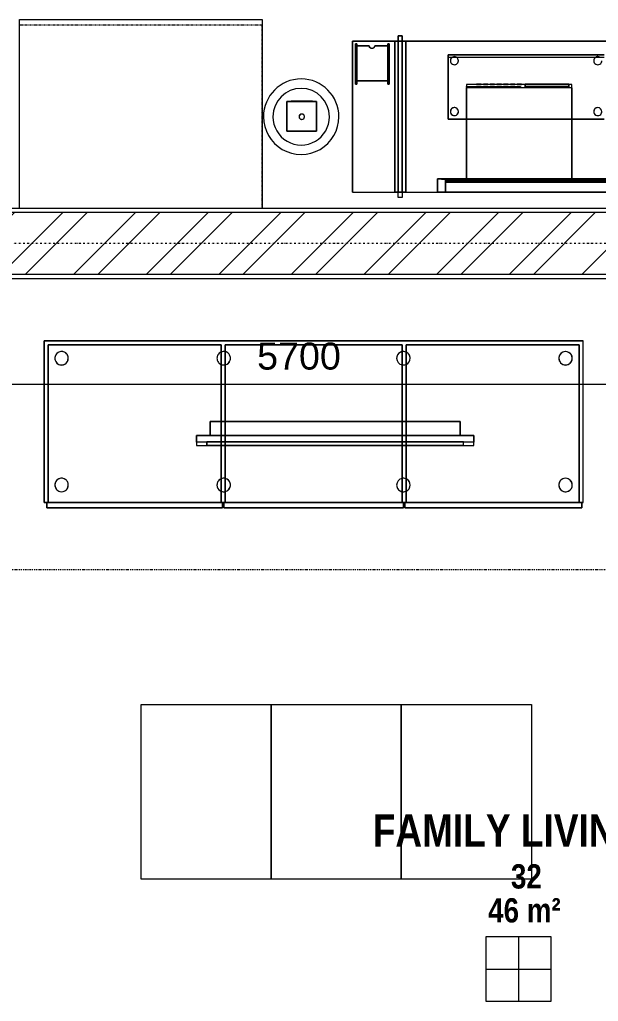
# Model space of a CAD drawing. Header units: millimetres. Extents: x -20313 to 11793, y -15775 to 12805.
# Drawn here: x -10541 to -8393, y -1602 to 2038 of the extents above; entities that cross this region are included whole.
import ezdxf

# ---------------------------------------------------------------- set-up
doc = ezdxf.new("R2010")
doc.units = ezdxf.units.MM
for name, pattern in [('Dash dot', [15.875, 6.35, -4.7625, 0, -4.7625]), ('TD_Dash', [4, 2, -2]), ('TD_Level Line', [8, 4, -2, 0, -2])]:
    doc.linetypes.add(name, pattern=pattern)
for name, color, linetype, lineweight in [('A-ANNO-DIMS', 211, 'Continuous', 9), ('A-ANNO-DIMS-100', 211, 'Continuous', 9), ('A-AREA-IDEN', 2, 'Continuous', 9), ('A-WALL', 113, 'Continuous', 5), ('A-WALL-PATT', 111, 'Continuous', 18), ('G-ANNO-SYMB', 111, 'Continuous', 9), ('I-FURN', 30, 'Continuous', 5), ('I-WALL', 2, 'Continuous', 5), ('Q-CASE', 31, 'Continuous', 5), ('Q-CASE-HDLN', 31, 'TD_Dash', 5), ('S-GRID', 1, 'Continuous', 9)]:
    doc.layers.add(name, color=color, linetype=linetype, lineweight=lineweight)
doc.styles.add('Arial Narrow_B', font='ARIALNB.TTF', dxfattribs={"height": 90})
doc.styles.add('Arial Narrow_B_1', font='ARIALNB.TTF', dxfattribs={"height": 120})
doc.styles.add('Arial_2', font='arial.ttf', dxfattribs={"height": 100})
doc.dimstyles.new('Arial_1_0', dxfattribs={"dimscale": 304.8, "dimtxt": 102.02594, "dimasz": 0.328084, "dimexe": 0.328084, "dimexo": 0.0625, "dimgap": 0.082021, "dimtad": 1, "dimdec": 0, "dimzin": 0, "dimdsep": 46, "dimtxsty": 'Arial_2', "dimblk1": 'OBLIQUE', "dimblk2": 'OBLIQUE', "dimsah": 1, "dimcen": 0.09, "dimdle": 0.328084, "dimazin": 0, "dimtfac": 1, "dimtdec": 4, "dimtix": 1, "dimtmove": 0, "dimatfit": 3, "dimfxl": 0.492126, "dimfxlon": 1, "dimtvp": 1, "dimtolj": 1, "dimtzin": 0, "dimarcsym": 2})

# ---------------------------------------------------------------- blocks, each defined once
blk = doc.blocks.new('CAS_Casework - 1 Primary  __ Bedroom-V1-02_Pent floor')
at = {"layer": 'Q-CASE'}
for p, q in [((-405.3, -100), (-405.3, 600)), ((494.7, 600), (494.7, -100)), ((494.7, -100), (-405.3, -100))]:
    blk.add_line(p, q, dxfattribs=at)
at = {"layer": 'Q-CASE-HDLN'}
for p, q in [((-405.3, 600), (-405.3, -80)), ((494.7, 600), (494.7, -80)), ((-405.3, -80), (494.7, -80))]:
    blk.add_line(p, q, dxfattribs=at)
blk = doc.blocks.new('plasma_screen_with_full_home_theatre_system_4277 - plasma_screen_with_full_home_theatre_system_4277-849302-02_Pent floor')
at = {"layer": 'I-FURN', "color": 10}
for p, q in [((680, 280), (680, 300)), ((680, 300), (695, 300)), ((680, 300), (695, 300)), ((680, -300), (680, 300)), ((695, 300), (695, 280)), ((695, 300), (695, -300)), ((-550, 280), (550, 280)), ((520, 280), (-520, 280)), ((520, 280), (-520, 280)), ((-520, 280), (520, 280)), ((520, 280), (-520, 280)), ((520, 280), (-520, 280)), ((520, 280), (-520, 280)), ((520, 280), (-520, 280)), ((550, 280), (520, 280)), ((520, 230), (520, 280)), ((520, 280), (520, 242.7)), ((550, 280), (520, 280)), ((550, 280), (520, 280)), ((550, 280), (520, 280)), ((550, 280), (520, 280)), ((550, 230), (550, 280)), ((550, 280), (550, 230)), ((666.8, 280), (550, 280)), ((666.8, 280), (550, 280)), ((680, 280), (550, 280)), ((680, 280), (550, 280)), ((680, 280), (667.3, 280)), ((680, 280), (667.3, 280)), ((667.3, -280), (667.3, 280)), ((667.3, 280), (667.3, -280)), ((667.3, 280), (680, 280)), ((667.3, 280), (680, 280)), ((667.3, -280), (667.3, 280)), ((667.3, 280), (667.3, -280)), ((667.3, 280), (680, 280)), ((667.3, 280), (680, 280)), ((695, 280), (680, 280)), ((695, 280), (680, 280)), ((680, 280), (695, 280)), ((680, 280), (695, 280)), ((680, 280), (695, 280)), ((680, 280), (695, 280)), ((695, 280), (680, 280)), ((695, 280), (680, 280)), ((695, 280), (680, 280)), ((680, 280), (680, -280)), ((695, 280), (680, 280)), ((707.8, 280), (695, 280)), ((707.8, 280), (695, 280)), ((695, 280), (707.8, 280)), ((695, 280), (707.8, 280)), ((695, 280), (707.8, 280)), ((695, 280), (707.8, 280)), ((865, 280), (695, 280)), ((865, 280), (695, 280)), ((695, -280), (695, 280)), ((865, 280), (707.8, 280)), ((865, 280), (707.8, 280)), ((707.8, -280), (707.8, 280)), ((707.8, 280), (707.8, -280)), ((707.8, -280), (707.8, 280)), ((707.8, 280), (707.8, -280)), ((865, -280), (865, 280)), ((865, 280), (865, -280)), ((865, -280), (865, 280)), ((865, 280), (865, -280)), ((550, 230), (-550, 230)), ((520, 242.7), (-520, 242.7)), ((-520, 242.7), (520, 242.7)), ((520, 236.5), (-520, 236.5)), ((-520, 236.5), (520, 236.5)), ((520, 231.8), (-520, 231.8)), ((-520, 231.8), (520, 231.8)), ((-520, 230), (351.6, 230)), ((520, 230), (-520, 230)), ((-520, 230), (520, 230)), ((-520, 230), (520, 230)), ((520, 230), (-520, 230)), ((51.2, 230), (51.2, -120)), ((51.2, -106.7), (51.2, 230)), ((351.6, 230), (51.2, 230)), ((51.2, 230), (351.6, 230)), ((349.6, 234.2), (363.2, 234.2)), ((349.6, 234.2), (363.2, 234.2)), ((349.8, 230), (349.6, 230)), ((351.6, 230), (349.6, 230)), ((350.5, 230), (349.8, 230)), ((351.6, 230), (350.5, 230)), ((351.6, 230), (361.2, 230)), ((361.2, 230), (351.6, 230)), ((356.4, 230), (351.6, 230)), ((361.2, 230), (351.6, 230)), ((351.6, 230), (361.2, 230)), ((358.1, 230), (356.4, 230)), ((359.8, 230), (358.1, 230)), ((361.2, 230), (359.8, 230)), ((361.2, 230), (381.6, 230)), ((362.3, 230), (361.2, 230)), ((362.3, 230), (361.2, 230)), ((381.6, 230), (361.2, 230)), ((361.2, 230), (381.6, 230)), ((362.9, 230), (362.3, 230)), ((362.9, 230), (362.3, 230)), ((363.2, 230), (362.9, 230)), ((363.2, 230), (362.9, 230)), ((379.6, 234.2), (380.5, 234.2)), ((379.6, 234.2), (380.5, 234.2)), ((381.6, 230), (379.6, 230)), ((389.8, 230), (379.6, 230)), ((380.5, 234.2), (383, 234.2)), ((380.5, 234.2), (383, 234.2)), ((381.6, 230), (391.2, 230)), ((388.1, 230), (381.6, 230)), ((391.2, 230), (381.6, 230)), ((381.6, 230), (391.2, 230)), ((383, 234.2), (384.6, 234.2)), ((383, 234.2), (386.4, 234.2)), ((384.6, 234.2), (393.2, 234.2)), ((386.4, 234.2), (389.8, 234.2)), ((392.3, 230), (388.1, 230)), ((389.8, 234.2), (393.2, 234.2)), ((391.2, 230), (389.8, 230)), ((391.2, 230), (411.6, 230)), ((392.3, 230), (391.2, 230)), ((411.6, 230), (391.2, 230)), ((391.2, 230), (411.6, 230)), ((393.2, 230), (392.3, 230)), ((392.9, 230), (392.3, 230)), ((393.2, 230), (392.9, 230)), ((409.6, 234.2), (423.2, 234.2)), ((409.6, 234.2), (422.9, 234.2)), ((423.2, 230), (409.6, 230)), ((423.2, 230), (409.6, 230)), ((411.6, 230), (421.2, 230)), ((421.2, 230), (411.6, 230)), ((411.6, 230), (421.2, 230)), ((421.2, 230), (441.6, 230)), ((441.2, 230), (421.2, 230)), ((421.2, 230), (441.2, 230)), ((422.9, 234.2), (423.2, 234.2)), ((439.6, 234.2), (453.2, 234.2)), ((439.6, 234.2), (453.2, 234.2)), ((453.2, 230), (439.6, 230)), ((453.2, 230), (439.6, 230)), ((441.2, -108.8), (441.2, 230)), ((441.2, 230), (441.2, -106.7)), ((441.6, 230), (451.2, 230)), ((451.2, 230), (520, 230)), ((520, 242.7), (520, 236.5)), ((520, 236.5), (520, 242.7)), ((520, 242.7), (520, 236.5)), ((520, 236.5), (520, 230)), ((535, 231.8), (520, 231.8)), ((520, 231.8), (535, 231.8)), ((520, 230), (535, 230)), ((520, 230), (535, 230)), ((535, 230), (520, 230)), ((535, 231.8), (535, 230)), ((535, 230), (535, 231.8)), ((535, 230), (550, 230)), ((998, 53.9), (998, -56.1)), ((1108, 53.9), (998, 53.9)), ((998, 53.9), (1108, 53.9)), ((998, -56.1), (998, 53.9)), ((1108, -56.1), (1108, 53.9)), ((1108, 53.9), (1108, -56.1)), ((51.2, 8.8), (-68.8, 8.8)), ((-68.8, 8.8), (51.2, 8.8)), ((441.2, 8.8), (51.2, 8.8)), ((51.2, 8.8), (441.2, 8.8)), ((510, 8.8), (441.2, 8.8)), ((441.2, 8.8), (510, 8.8)), ((510, -230), (510, 8.8)), ((510, 8.8), (510, -220)), ((998, -56.1), (1108, -56.1)), ((1012.9, -56.1), (998, -56.1)), ((1012.9, -56.1), (1093, -56.1)), ((1093, -56.1), (1012.9, -56.1)), ((1012.9, -58.2), (1012.9, -56.1)), ((1012.9, -56.1), (1012.9, -58.2)), ((1093, -56.1), (1012.9, -56.1)), ((1012.9, -58.2), (1093, -58.2)), ((1093, -58.2), (1012.9, -58.2)), ((1093, -56.1), (1093, -58.2)), ((1093, -56.1), (1093, -58.2)), ((1108, -56.1), (1093, -56.1)), ((51.2, -106.7), (51.2, -120)), ((51.2, -106.7), (441.2, -106.7)), ((441.2, -110.7), (441.2, -106.7)), ((51.2, -120), (441.2, -120)), ((51.2, -120), (62.6, -120)), ((62.6, -111.8), (62.6, -111)), ((62.6, -111), (224.4, -111)), ((62.6, -111.8), (62.6, -121)), ((62.6, -111.8), (224.4, -111.8)), ((62.6, -114.3), (62.6, -112)), ((62.6, -116.5), (62.6, -114.4)), ((62.6, -117.7), (62.6, -116.5)), ((62.6, -120), (62.6, -119.2)), ((62.6, -120), (62.6, -121)), ((62.6, -120), (224.4, -120)), ((62.6, -120), (224.4, -120)), ((62.6, -121), (224.4, -121)), ((62.6, -121), (224.4, -121)), ((224.4, -111), (224.4, -111.8)), ((224.4, -121), (224.4, -111.8)), ((224.4, -112.6), (224.4, -115.8)), ((224.4, -115.8), (224.4, -117.6)), ((224.4, -121), (224.4, -120)), ((224.4, -120), (237.4, -120)), ((237.4, -120), (237.4, -121)), ((237.4, -121), (237.4, -120)), ((254.1, -120), (237.4, -120)), ((237.4, -120), (254.1, -120)), ((237.4, -120), (254.1, -120)), ((237.4, -121), (254.1, -121)), ((237.4, -121), (254.1, -121)), ((241.2, -109.7), (241.2, -110.7)), ((241.2, -110.7), (241.2, -109.7)), ((241.2, -109.7), (242.5, -109.7)), ((241.2, -110.7), (241.2, -111.7)), ((241.2, -110.7), (441.2, -110.7)), ((241.2, -111.7), (241.2, -110.7)), ((441.2, -110.7), (241.2, -110.7)), ((441.2, -111.7), (241.2, -111.7)), ((242.6, -109.7), (441.2, -109.7)), ((254.1, -120), (254.1, -121)), ((254.1, -121), (254.1, -120)), ((254.1, -120), (262.4, -120)), ((262.4, -120), (262.4, -121)), ((262.4, -121), (262.4, -120)), ((279.1, -120), (262.4, -120)), ((262.4, -120), (279.1, -120)), ((262.4, -120), (279.1, -120)), ((262.4, -121), (279.1, -121)), ((262.4, -121), (279.1, -121)), ((279.1, -120), (279.1, -121)), ((279.1, -121), (279.1, -120)), ((279.1, -120), (287.4, -120)), ((287.4, -120), (287.4, -121)), ((287.4, -121), (287.4, -120)), ((304.1, -120), (287.4, -120)), ((287.4, -120), (304.1, -120)), ((287.4, -120), (304.1, -120)), ((287.4, -121), (304.1, -121)), ((287.4, -121), (304.1, -121)), ((304.1, -120), (304.1, -121)), ((304.1, -121), (304.1, -120)), ((304.1, -120), (312.4, -120)), ((312.4, -120), (312.4, -121)), ((312.4, -121), (312.4, -120)), ((329.1, -120), (312.4, -120)), ((312.4, -120), (329.1, -120)), ((312.4, -120), (329.1, -120)), ((312.4, -121), (329.1, -121)), ((312.4, -121), (329.1, -121)), ((329.1, -120), (329.1, -121)), ((329.1, -121), (329.1, -120)), ((329.1, -120), (337.4, -120)), ((337.4, -120), (337.4, -121)), ((337.4, -121), (337.4, -120)), ((354.1, -120), (337.4, -120)), ((337.4, -120), (354.1, -120)), ((337.4, -120), (354.1, -120)), ((337.4, -121), (354.1, -121)), ((337.4, -121), (354.1, -121)), ((354.1, -120), (354.1, -121)), ((354.1, -121), (354.1, -120)), ((354.1, -120), (362.4, -120)), ((362.4, -120), (362.4, -121)), ((362.4, -121), (362.4, -120)), ((379.1, -120), (362.4, -120)), ((362.4, -120), (379.1, -120)), ((362.4, -120), (379.1, -120)), ((362.4, -121), (379.1, -121)), ((362.4, -121), (379.1, -121)), ((379.1, -120), (379.1, -121)), ((379.1, -121), (379.1, -120)), ((379.1, -120), (387.4, -120)), ((387.4, -120), (387.4, -121)), ((387.4, -121), (387.4, -120)), ((404.1, -120), (387.4, -120)), ((387.4, -120), (404.1, -120)), ((387.4, -120), (404.1, -120)), ((387.4, -121), (404.1, -121)), ((387.4, -121), (404.1, -121)), ((404.1, -120), (404.1, -121)), ((404.1, -121), (404.1, -120)), ((404.1, -120), (441.2, -120)), ((441.2, -110.7), (441.2, -109.7)), ((441.2, -109.7), (441.2, -110.7)), ((441.2, -110.7), (441.2, -111.7)), ((441.2, -119.1), (441.2, -111.7)), ((441.2, -120), (441.2, -111.7)), ((728.9, -121.1), (728.9, -270.8)), ((733.9, -121.1), (728.9, -121.1)), ((728.9, -121.1), (733.9, -121.1)), ((728.9, -270.8), (728.9, -121.1)), ((733.9, -270.8), (733.9, -121.1)), ((733.9, -121.1), (733.9, -133.3)), ((733.9, -133.3), (733.9, -263.3)), ((848.9, -133.3), (733.9, -133.3)), ((733.9, -133.3), (848.9, -133.3)), ((733.9, -263.3), (733.9, -133.3)), ((733.9, -133.3), (733.9, -263.3)), ((848.9, -133.3), (733.9, -133.3)), ((733.9, -133.3), (848.9, -133.3)), ((733.9, -263.3), (733.9, -133.3)), ((733.9, -133.3), (733.9, -263.3)), ((848.9, -133.3), (733.9, -133.3)), ((733.9, -133.3), (848.9, -133.3)), ((733.9, -263.3), (733.9, -133.3)), ((733.9, -133.3), (733.9, -263.3)), ((848.9, -133.3), (733.9, -133.3)), ((733.9, -133.3), (848.9, -133.3)), ((733.9, -263.3), (733.9, -133.3)), ((733.9, -133.3), (733.9, -263.3)), ((848.9, -133.3), (733.9, -133.3)), ((733.9, -133.3), (848.9, -133.3)), ((733.9, -263.3), (733.9, -133.3)), ((733.9, -133.3), (733.9, -263.3)), ((848.9, -133.3), (733.9, -133.3)), ((733.9, -133.3), (848.9, -133.3)), ((733.9, -263.3), (733.9, -133.3)), ((733.9, -133.3), (733.9, -263.3)), ((848.9, -133.3), (733.9, -133.3)), ((733.9, -133.3), (848.9, -133.3)), ((733.9, -263.3), (733.9, -133.3)), ((733.9, -133.3), (733.9, -263.3)), ((848.9, -133.3), (733.9, -133.3)), ((733.9, -133.3), (848.9, -133.3)), ((733.9, -263.3), (733.9, -133.3)), ((733.9, -133.3), (733.9, -263.3)), ((848.9, -133.3), (733.9, -133.3)), ((733.9, -133.3), (848.9, -133.3)), ((733.9, -263.3), (733.9, -133.3)), ((733.9, -133.3), (733.9, -263.3)), ((848.9, -133.3), (733.9, -133.3)), ((733.9, -133.3), (848.9, -133.3)), ((733.9, -263.3), (733.9, -133.3)), ((733.9, -133.3), (733.9, -263.3)), ((848.9, -133.3), (733.9, -133.3)), ((733.9, -133.3), (848.9, -133.3)), ((733.9, -263.3), (733.9, -133.3)), ((733.9, -133.3), (733.9, -263.3)), ((848.9, -133.3), (733.9, -133.3)), ((733.9, -133.3), (848.9, -133.3)), ((733.9, -263.3), (733.9, -133.3)), ((733.9, -133.3), (733.9, -263.3)), ((848.9, -133.3), (733.9, -133.3)), ((733.9, -133.3), (848.9, -133.3)), ((733.9, -263.3), (733.9, -133.3)), ((733.9, -133.3), (733.9, -263.3)), ((848.9, -133.3), (733.9, -133.3)), ((733.9, -133.3), (848.9, -133.3)), ((733.9, -263.3), (733.9, -133.3)), ((733.9, -133.3), (733.9, -263.3)), ((848.9, -133.3), (733.9, -133.3)), ((733.9, -133.3), (848.9, -133.3)), ((733.9, -263.3), (733.9, -133.3)), ((733.9, -133.3), (733.9, -263.3)), ((848.9, -133.3), (733.9, -133.3)), ((733.9, -133.3), (848.9, -133.3)), ((733.9, -263.3), (733.9, -133.3)), ((733.9, -133.3), (733.9, -263.3)), ((848.9, -121.1), (848.9, -270.8)), ((853.9, -121.1), (848.9, -121.1)), ((848.9, -121.1), (853.9, -121.1)), ((848.9, -133.3), (848.9, -121.1)), ((848.9, -263.3), (848.9, -133.3)), ((848.9, -133.3), (848.9, -263.3)), ((848.9, -263.3), (848.9, -133.3)), ((848.9, -133.3), (848.9, -263.3)), ((848.9, -263.3), (848.9, -133.3)), ((848.9, -133.3), (848.9, -263.3)), ((848.9, -263.3), (848.9, -133.3)), ((848.9, -133.3), (848.9, -263.3)), ((848.9, -263.3), (848.9, -133.3)), ((848.9, -133.3), (848.9, -263.3)), ((848.9, -263.3), (848.9, -133.3)), ((848.9, -133.3), (848.9, -263.3)), ((848.9, -263.3), (848.9, -133.3)), ((848.9, -133.3), (848.9, -263.3)), ((848.9, -263.3), (848.9, -133.3)), ((848.9, -133.3), (848.9, -263.3)), ((848.9, -263.3), (848.9, -133.3)), ((848.9, -133.3), (848.9, -263.3)), ((848.9, -263.3), (848.9, -133.3)), ((848.9, -133.3), (848.9, -263.3)), ((848.9, -263.3), (848.9, -133.3)), ((848.9, -133.3), (848.9, -263.3)), ((848.9, -263.3), (848.9, -133.3)), ((848.9, -133.3), (848.9, -263.3)), ((848.9, -263.3), (848.9, -133.3)), ((848.9, -133.3), (848.9, -263.3)), ((848.9, -263.3), (848.9, -133.3)), ((848.9, -133.3), (848.9, -263.3)), ((848.9, -263.3), (848.9, -133.3)), ((848.9, -133.3), (848.9, -263.3)), ((848.9, -263.3), (848.9, -133.3)), ((848.9, -133.3), (848.9, -263.3)), ((848.9, -263.3), (848.9, -133.3)), ((853.9, -270.8), (853.9, -121.1)), ((853.9, -121.1), (853.9, -270.8)), ((-68.8, -220), (510, -220)), ((510, -230), (-68.8, -230)), ((-68.8, -230), (510, -230)), ((510, -220), (510, -230)), ((-680, -280), (680, -280)), ((680, -280), (-680, -280)), ((-667.2, -280), (666.8, -280)), ((666.8, -280), (-667.2, -280)), ((667.3, -280), (680, -280)), ((680, -280), (667.3, -280)), ((680, -280), (667.3, -280)), ((667.3, -280), (680, -280)), ((680, -280), (667.3, -280)), ((667.3, -280), (680, -280)), ((680, -280), (695, -280)), ((695, -280), (680, -280)), ((695, -280), (680, -280)), ((680, -280), (695, -280)), ((695, -280), (680, -280)), ((680, -280), (695, -280)), ((680, -280), (695, -280)), ((695, -280), (680, -280)), ((695, -280), (680, -280)), ((680, -280), (695, -280)), ((680, -280), (680, -300)), ((695, -280), (707.8, -280)), ((707.8, -280), (695, -280)), ((707.8, -280), (695, -280)), ((695, -280), (707.8, -280)), ((707.8, -280), (695, -280)), ((695, -280), (707.8, -280)), ((695, -280), (865, -280)), ((865, -280), (695, -280)), ((695, -300), (695, -280)), ((707.8, -280), (865, -280)), ((865, -280), (707.8, -280)), ((728.9, -270.8), (733.9, -270.8)), ((733.9, -270.8), (728.9, -270.8)), ((733.9, -263.3), (781.1, -263.3)), ((781.1, -263.3), (733.9, -263.3)), ((733.9, -263.3), (781.1, -263.3)), ((781.1, -263.3), (733.9, -263.3)), ((733.9, -263.3), (781.1, -263.3)), ((781.1, -263.3), (733.9, -263.3)), ((733.9, -263.3), (781.1, -263.3)), ((781.1, -263.3), (733.9, -263.3)), ((733.9, -263.3), (781.1, -263.3)), ((781.1, -263.3), (733.9, -263.3)), ((733.9, -263.3), (781.1, -263.3)), ((781.1, -263.3), (733.9, -263.3)), ((733.9, -263.3), (781.1, -263.3)), ((781.1, -263.3), (733.9, -263.3)), ((733.9, -263.3), (781.1, -263.3)), ((781.1, -263.3), (733.9, -263.3)), ((733.9, -263.3), (781.1, -263.3)), ((781.1, -263.3), (733.9, -263.3)), ((733.9, -263.3), (781.1, -263.3)), ((781.1, -263.3), (733.9, -263.3)), ((733.9, -263.3), (781.1, -263.3)), ((781.1, -263.3), (733.9, -263.3)), ((733.9, -263.3), (781.1, -263.3)), ((781.1, -263.3), (733.9, -263.3)), ((733.9, -263.3), (781.1, -263.3)), ((781.1, -263.3), (733.9, -263.3)), ((733.9, -263.3), (781.1, -263.3)), ((781.1, -263.3), (733.9, -263.3)), ((733.9, -263.3), (781.1, -263.3)), ((781.1, -263.3), (733.9, -263.3)), ((733.9, -263.3), (781.1, -263.3)), ((781.1, -263.3), (733.9, -263.3)), ((733.9, -263.3), (733.9, -270.8)), ((803.9, -263.3), (848.9, -263.3)), ((848.9, -263.3), (803.9, -263.3)), ((803.9, -263.3), (848.9, -263.3)), ((848.9, -263.3), (803.9, -263.3)), ((803.9, -263.3), (848.9, -263.3)), ((848.9, -263.3), (803.9, -263.3)), ((803.9, -263.3), (848.9, -263.3)), ((848.9, -263.3), (803.9, -263.3)), ((803.9, -263.3), (848.9, -263.3)), ((848.9, -263.3), (803.9, -263.3)), ((803.9, -263.3), (848.9, -263.3)), ((848.9, -263.3), (803.9, -263.3)), ((803.9, -263.3), (848.9, -263.3)), ((848.9, -263.3), (803.9, -263.3)), ((803.9, -263.3), (848.9, -263.3)), ((848.9, -263.3), (803.9, -263.3)), ((803.9, -263.3), (848.9, -263.3)), ((848.9, -263.3), (803.9, -263.3)), ((803.9, -263.3), (848.9, -263.3)), ((848.9, -263.3), (803.9, -263.3)), ((803.9, -263.3), (848.9, -263.3)), ((848.9, -263.3), (803.9, -263.3)), ((803.9, -263.3), (848.9, -263.3)), ((848.9, -263.3), (803.9, -263.3)), ((803.9, -263.3), (848.9, -263.3)), ((848.9, -263.3), (803.9, -263.3)), ((803.9, -263.3), (848.9, -263.3)), ((848.9, -263.3), (803.9, -263.3)), ((803.9, -263.3), (848.9, -263.3)), ((848.9, -263.3), (803.9, -263.3)), ((803.9, -263.3), (848.9, -263.3)), ((848.9, -263.3), (803.9, -263.3)), ((848.9, -270.8), (848.9, -263.3)), ((848.9, -270.8), (853.9, -270.8)), ((853.9, -270.8), (848.9, -270.8)), ((680, -300), (695, -300)), ((695, -300), (680, -300))]:
    blk.add_line(p, q, dxfattribs=at)
for centre, radius, start, end in [((1055.2, 0), 140, 360, 180), ((1055.2, 0), 105, 360, 180), ((1055.2, 0), 105, 180, 360), ((1053, 0), 10, 90, 180), ((1053, 0), 10, 360, 180), ((1053, 0), 10, 75, 90), ((1053, 0), 10, 30, 75), ((1053, 0), 10, 15, 30), ((1053, 0), 10, 0, 15), ((-45.4, -19), 15, 360, 180), ((-45.4, -19), 15, 180, 360), ((-45.4, -19), 15, 60, 120), ((-45.4, -19), 15, 255, 285), ((-45.4, -19), 15, 285, 300), ((-45.4, -19), 15, 45, 60), ((-45.4, -19), 15, 300, 330), ((-45.4, -19), 15, 30, 45), ((-45.4, -19), 15, 0, 30), ((-45.4, -19), 15, 330, 345), ((-45.4, -19), 15, 345, 360), ((486.7, -19), 15, 360, 180), ((486.7, -19), 15, 135, 180), ((486.7, -19), 15, 180, 360), ((486.7, -19), 15, 180, 195), ((486.7, -19), 15, 195, 210), ((486.7, -19), 15, 210, 240), ((486.7, -19), 15, 120, 135), ((486.7, -19), 15, 90, 120), ((486.7, -19), 15, 240, 285), ((486.7, -19), 15, 75, 90), ((486.7, -19), 15, 0, 75), ((486.7, -19), 15, 285, 315), ((486.7, -19), 15, 315, 345), ((486.7, -19), 15, 345, 0), ((1055.2, 0), 140, 180, 360), ((1053, 0), 10, 180, 210), ((1053, 0), 10, 180, 360), ((1053, 0), 10, 210, 240), ((1053, 0), 10, 240, 255), ((1053, 0), 10, 255, 0), ((-45.4, -207.8), 15, 360, 180), ((-45.4, -207.8), 15, 90, 120), ((-45.4, -207.8), 15, 60, 90), ((-45.4, -207.8), 15, 0, 60), ((-45.4, -207.8), 15, 305.0736, 360), ((-45.4, -207.8), 15, 305.0736, 345), ((-45.4, -207.8), 15, 345, 360), ((486.7, -207.8), 15, 360, 180), ((486.7, -207.8), 15, 165, 180), ((486.7, -207.8), 15, 180, 234.9264), ((486.7, -207.8), 15, 180, 234.9264), ((486.7, -207.8), 15, 135, 165), ((486.7, -207.8), 15, 90, 135), ((486.7, -207.8), 15, 60, 90), ((486.7, -207.8), 15, 45, 60), ((486.7, -207.8), 15, 305.0736, 360), ((486.7, -207.8), 15, 305.0736, 330), ((486.7, -207.8), 15, 15, 45), ((486.7, -207.8), 15, 330, 0), ((486.7, -207.8), 15, 0, 15), ((-45.4, -207.8), 15, 240, 300), ((-45.4, -207.8), 15, 240, 270), ((-45.4, -207.8), 15, 270, 285), ((-45.4, -207.8), 15, 285, 300), ((486.7, -207.8), 15, 240, 300), ((486.7, -207.8), 15, 240, 270), ((486.7, -207.8), 15, 270, 300), ((792.5, -265.9), 11.7, 12.8748, 167.1252), ((792.5, -265.9), 11.7, 12.8748, 167.1252), ((792.5, -265.9), 11.7, 12.8748, 167.1252), ((792.5, -265.9), 11.7, 12.8748, 167.1252), ((792.5, -265.9), 11.7, 12.8748, 167.1252), ((792.5, -265.9), 11.7, 54.9431, 167.1252), ((792.5, -265.9), 11.7, 54.9431, 167.1252), ((792.5, -265.9), 11.7, 12.8748, 167.1252), ((792.5, -265.9), 11.7, 12.8748, 167.1252), ((792.5, -265.9), 11.7, 82.9886, 167.1252), ((792.5, -265.9), 11.7, 12.8748, 167.1252), ((792.5, -265.9), 11.7, 82.9886, 167.1252), ((792.5, -265.9), 11.7, 68.9659, 167.1252), ((792.5, -265.9), 11.7, 40.9203, 167.1252), ((792.5, -265.9), 11.7, 12.8748, 167.1252), ((792.5, -265.9), 11.7, 12.8748, 167.1252), ((792.5, -265.9), 11.7, 12.8748, 167.1252), ((792.5, -265.9), 11.7, 12.8748, 167.1252), ((792.5, -265.9), 11.7, 40.9203, 167.1252), ((792.5, -265.9), 11.7, 54.9431, 167.1252), ((792.5, -265.9), 11.7, 12.8748, 153.1024), ((792.5, -265.9), 11.7, 12.8748, 153.1024), ((792.5, -265.9), 11.7, 12.8748, 153.1024), ((792.5, -265.9), 11.7, 12.8748, 139.0797), ((792.5, -265.9), 11.7, 82.9886, 139.0797), ((792.5, -265.9), 11.7, 12.8748, 125.0569), ((792.5, -265.9), 11.7, 12.8748, 125.0569), ((792.5, -265.9), 11.7, 97.0114, 125.0569), ((792.5, -265.9), 11.7, 12.8748, 125.0569), ((792.5, -265.9), 11.7, 97.0114, 125.0569), ((792.5, -265.9), 11.7, 12.8748, 111.0341), ((792.5, -265.9), 11.7, 82.9886, 111.0341), ((792.5, -265.9), 11.7, 82.9886, 97.0114), ((792.5, -265.9), 11.7, 82.9886, 97.0114), ((792.5, -265.9), 11.7, 68.9659, 82.9886), ((792.5, -265.9), 11.7, 68.9659, 82.9886), ((792.5, -265.9), 11.7, 40.9203, 82.9886), ((792.5, -265.9), 11.7, 68.9659, 82.9886), ((792.5, -265.9), 11.7, 68.9659, 82.9886), ((792.5, -265.9), 11.7, 40.9203, 82.9886), ((792.5, -265.9), 11.7, 125.0569, 167.1252), ((792.5, -265.9), 11.7, 125.0569, 167.1252), ((792.5, -265.9), 11.7, 139.0797, 167.1252), ((792.5, -265.9), 11.7, 139.0797, 167.1252), ((792.5, -265.9), 11.7, 153.1024, 167.1252), ((792.5, -265.9), 11.7, 153.1024, 167.1252), ((792.5, -265.9), 11.7, 153.1024, 167.1252), ((792.5, -265.9), 11.7, 153.1024, 167.1252), ((792.5, -265.9), 11.7, 153.1024, 167.1252), ((792.5, -265.9), 11.7, 153.1024, 167.1252), ((792.5, -265.9), 11.7, 153.1024, 167.1252), ((792.5, -265.9), 11.7, 153.1024, 167.1252), ((792.5, -265.9), 11.7, 111.0341, 153.1024), ((792.5, -265.9), 11.7, 125.0569, 153.1024), ((792.5, -265.9), 11.7, 139.0797, 153.1024), ((792.5, -265.9), 11.7, 139.0797, 153.1024), ((792.5, -265.9), 11.7, 139.0797, 153.1024), ((792.5, -265.9), 11.7, 125.0569, 139.0797), ((792.5, -265.9), 11.7, 125.0569, 139.0797), ((792.5, -265.9), 11.7, 125.0569, 139.0797), ((792.5, -265.9), 11.7, 111.0341, 125.0569), ((792.5, -265.9), 11.7, 12.8748, 68.9659), ((792.5, -265.9), 11.7, 26.8976, 68.9659), ((792.5, -265.9), 11.7, 54.9431, 68.9659), ((792.5, -265.9), 11.7, 26.8976, 68.9659), ((792.5, -265.9), 11.7, 12.8748, 68.9659), ((792.5, -265.9), 11.7, 40.9203, 54.9431), ((792.5, -265.9), 11.7, 26.8976, 54.9431), ((792.5, -265.9), 11.7, 26.8976, 54.9431), ((792.5, -265.9), 11.7, 12.8748, 54.9431), ((792.5, -265.9), 11.7, 12.8748, 40.9203), ((792.5, -265.9), 11.7, 26.8976, 40.9203), ((792.5, -265.9), 11.7, 12.8748, 40.9203), ((792.5, -265.9), 11.7, 26.8976, 40.9203), ((792.5, -265.9), 11.7, 26.8976, 40.9203), ((792.5, -265.9), 11.7, 12.8748, 26.8976), ((792.5, -265.9), 11.7, 12.8748, 26.8976), ((792.5, -265.9), 11.7, 12.8748, 26.8976), ((792.5, -265.9), 11.7, 12.8748, 26.8976), ((792.5, -265.9), 11.7, 12.8748, 26.8976), ((792.5, -265.9), 11.7, 12.8748, 26.8976), ((792.5, -265.9), 11.7, 12.8748, 26.8976)]:
    blk.add_arc(centre, radius, start, end, dxfattribs=at)
blk = doc.blocks.new('Tv_Cabinet_14963 - Tv_Cabinet_14963-1032967-02_Pent floor')
at = {"layer": 'I-FURN', "color": 10}
for p, q in [((-338.3, 146.4), (-995, 146.4)), ((-995, 146.4), (-995, 126.4)), ((-995, 126.4), (-995, 146.4)), ((-995, 146.4), (-338.3, 146.4)), ((-338.3, 126.4), (-338.3, 146.4)), ((-338.3, 146.4), (-338.3, 126.4)), ((333.3, 146.4), (-333.3, 146.4)), ((-333.3, 146.4), (-333.3, 126.4)), ((-333.3, 126.4), (-333.3, 146.4)), ((-333.3, 146.4), (333.3, 146.4)), ((333.3, 126.4), (333.3, 146.4)), ((333.3, 146.4), (333.3, 126.4)), ((990, 146.4), (338.3, 146.4)), ((338.3, 146.4), (338.3, 126.4)), ((338.3, 126.4), (338.3, 146.4)), ((338.3, 146.4), (990, 146.4)), ((990, 126.4), (990, 146.4)), ((990, 146.4), (990, 126.4)), ((-995, 126.4), (-1000, 126.4)), ((-1000, 126.4), (1000, 126.4)), ((-1000, 126.4), (-1000, -473.6)), ((-1000, 126.4), (-1000, -473.6)), ((-995, 126.4), (-985, 126.4)), ((-985, 126.4), (-995, 126.4)), ((-985, 126.4), (-995, 126.4)), ((-985, 126.4), (-343.3, 126.4)), ((-343.3, 126.4), (-985, 126.4)), ((-343.3, 126.4), (-985, 126.4)), ((-985, 126.4), (-343.3, 126.4)), ((-343.3, 126.4), (-985, 126.4)), ((-985, 126.4), (-343.3, 126.4)), ((-343.3, 126.4), (-985, 126.4)), ((-985, -458.6), (-985, 126.4)), ((-985, -458.6), (-985, 126.4)), ((-985, 126.4), (-985, -458.6)), ((-985, -458.6), (-985, 126.4)), ((-343.3, 126.4), (-343.3, -84.7)), ((-343.3, -84.7), (-343.3, 126.4)), ((-343.3, -84.7), (-343.3, 126.4)), ((-343.3, -84.7), (-343.3, 126.4)), ((-342.6, 126.4), (-338.3, 126.4)), ((-338.3, 126.4), (-342.6, 126.4)), ((-338.3, 126.4), (-342.6, 126.4)), ((-333.3, 126.4), (-338.3, 126.4)), ((-333.3, 126.4), (-328.3, 126.4)), ((-328.3, 126.4), (-333.3, 126.4)), ((-328.3, 126.4), (-333.3, 126.4)), ((-328.3, 126.4), (328.3, 126.4)), ((328.3, 126.4), (-328.3, 126.4)), ((328.3, 126.4), (-328.3, 126.4)), ((328.3, 126.4), (-328.3, 126.4)), ((-328.3, 126.4), (328.3, 126.4)), ((328.3, 126.4), (-328.3, 126.4)), ((-328.3, 126.4), (328.3, 126.4)), ((-328.3, -84.7), (-328.3, 126.4)), ((-328.3, -84.7), (-328.3, 126.4)), ((-328.3, 126.4), (-328.3, -84.7)), ((-328.3, -84.7), (-328.3, 126.4)), ((328.3, 126.4), (333.3, 126.4)), ((333.3, 126.4), (328.3, 126.4)), ((333.3, 126.4), (328.3, 126.4)), ((328.3, 126.4), (328.3, -84.7)), ((328.3, -84.7), (328.3, 126.4)), ((328.3, -84.7), (328.3, 126.4)), ((328.3, -84.7), (328.3, 126.4)), ((338.3, 126.4), (333.3, 126.4)), ((338.3, 126.4), (343.3, 126.4)), ((343.3, 126.4), (338.3, 126.4)), ((343.3, 126.4), (338.3, 126.4)), ((343.3, 126.4), (985, 126.4)), ((985, 126.4), (343.3, 126.4)), ((985, 126.4), (343.3, 126.4)), ((985, 126.4), (343.3, 126.4)), ((343.3, 126.4), (985, 126.4)), ((985, 126.4), (343.3, 126.4)), ((343.3, 126.4), (985, 126.4)), ((343.3, 126.4), (343.3, -84.7)), ((343.3, -84.7), (343.3, 126.4)), ((343.3, -84.7), (343.3, 126.4)), ((343.3, -84.7), (343.3, 126.4)), ((985, 126.4), (990, 126.4)), ((990, 126.4), (985, 126.4)), ((990, 126.4), (985, 126.4)), ((985, -458.6), (985, 126.4)), ((985, -458.6), (985, 126.4)), ((985, 126.4), (985, -458.6)), ((985, -458.6), (985, 126.4)), ((1000, 126.4), (990, 126.4)), ((1000, -473.6), (1000, 126.4)), ((1000, 126.4), (1000, -473.6)), ((-343.3, -84.7), (-343.3, -99.4)), ((-343.3, -99.4), (-343.3, -84.7)), ((-343.3, -99.4), (-343.3, -84.7)), ((-343.3, -99.4), (-343.3, -84.7)), ((-343.3, -99.4), (-343.3, -173.6)), ((-343.3, -173.6), (-343.3, -99.4)), ((-343.3, -173.6), (-343.3, -99.4)), ((-343.3, -173.6), (-343.3, -99.4)), ((-328.3, -99.4), (-328.3, -84.7)), ((-328.3, -99.4), (-328.3, -84.7)), ((-328.3, -84.7), (-328.3, -99.4)), ((-328.3, -99.4), (-328.3, -84.7)), ((-328.3, -173.6), (-328.3, -99.4)), ((-328.3, -173.6), (-328.3, -99.4)), ((-328.3, -99.4), (-328.3, -173.6)), ((-328.3, -173.6), (-328.3, -99.4)), ((328.3, -84.7), (328.3, -99.4)), ((328.3, -99.4), (328.3, -84.7)), ((328.3, -99.4), (328.3, -84.7)), ((328.3, -99.4), (328.3, -84.7)), ((328.3, -99.4), (328.3, -173.6)), ((328.3, -173.6), (328.3, -99.4)), ((328.3, -173.6), (328.3, -99.4)), ((328.3, -173.6), (328.3, -99.4)), ((343.3, -84.7), (343.3, -99.4)), ((343.3, -99.4), (343.3, -84.7)), ((343.3, -99.4), (343.3, -84.7)), ((343.3, -99.4), (343.3, -84.7)), ((343.3, -99.4), (343.3, -173.6)), ((343.3, -173.6), (343.3, -99.4)), ((343.3, -173.6), (343.3, -99.4)), ((343.3, -173.6), (343.3, -99.4)), ((-343.3, -173.6), (-343.3, -458.6)), ((-343.3, -458.6), (-343.3, -173.6)), ((-343.3, -458.6), (-343.3, -173.6)), ((-343.3, -458.6), (-343.3, -173.6)), ((-328.3, -458.6), (-328.3, -173.6)), ((-328.3, -458.6), (-328.3, -173.6)), ((-328.3, -173.6), (-328.3, -458.6)), ((-328.3, -458.6), (-328.3, -173.6)), ((328.3, -173.6), (328.3, -458.6)), ((328.3, -458.6), (328.3, -173.6)), ((328.3, -458.6), (328.3, -173.6)), ((328.3, -458.6), (328.3, -173.6)), ((343.3, -173.6), (343.3, -458.6)), ((343.3, -458.6), (343.3, -173.6)), ((343.3, -458.6), (343.3, -173.6)), ((343.3, -458.6), (343.3, -173.6)), ((-343.3, -458.6), (-985, -458.6)), ((-985, -458.6), (-343.3, -458.6)), ((-985, -458.6), (-343.3, -458.6)), ((-343.3, -458.6), (-985, -458.6)), ((328.3, -458.6), (-328.3, -458.6)), ((-328.3, -458.6), (328.3, -458.6)), ((-328.3, -458.6), (328.3, -458.6)), ((328.3, -458.6), (-328.3, -458.6)), ((343.3, -458.6), (985, -458.6)), ((985, -458.6), (343.3, -458.6)), ((985, -458.6), (343.3, -458.6)), ((343.3, -458.6), (985, -458.6)), ((1000, -473.6), (-1000, -473.6)), ((-1000, -473.6), (1000, -473.6))]:
    blk.add_line(p, q, dxfattribs=at)
for centre, start, end in [((-935, 61.4), 45, 165), ((-935, 61.4), 150, 165), ((-935, 61.4), 60, 150), ((-935, 61.4), 0, 60), ((-935, 61.4), 0, 45), ((-333.3, 61.4), 113.7806, 180), ((-333.3, 61.4), 113.7806, 180), ((-333.3, 61.4), 78.4089, 111.8576), ((-333.3, 61.4), 78.4089, 111.8576), ((-333.3, 61.4), 60, 78.4089), ((-333.3, 61.4), 45, 78.4089), ((-333.3, 61.4), 45, 60), ((-333.3, 61.4), 15, 45), ((-333.3, 61.4), 0, 45), ((333.3, 61.4), 101.5911, 180), ((333.3, 61.4), 135, 180), ((333.3, 61.4), 105, 135), ((333.3, 61.4), 101.5911, 105), ((333.3, 61.4), 66.2194, 101.5911), ((333.3, 61.4), 66.2194, 101.5911), ((333.3, 61.4), 60, 66.2194), ((333.3, 61.4), 0, 66.2194), ((333.3, 61.4), 0, 60), ((935, 61.4), 0, 180), ((935, 61.4), 150, 180), ((935, 61.4), 120, 150), ((935, 61.4), 60, 120), ((935, 61.4), 30, 60), ((935, 61.4), 15, 30), ((-935, 61.4), 165, 180), ((-935, 61.4), 165, 180), ((-935, 61.4), 180, 195), ((-935, 61.4), 180, 270), ((-935, 61.4), 195, 225), ((-935, 61.4), 225, 240), ((-935, 61.4), 240, 255), ((-935, 61.4), 255, 315), ((-935, 61.4), 270, 0), ((-935, 61.4), 315, 330), ((-935, 61.4), 330, 360), ((-333.3, 61.4), 180, 240), ((-333.3, 61.4), 180, 246.2194), ((-333.3, 61.4), 240, 246.2194), ((-333.3, 61.4), 248.1424, 281.5911), ((-333.3, 61.4), 248.1424, 281.5911), ((-333.3, 61.4), 281.5911, 360), ((-333.3, 61.4), 281.5911, 0), ((-333.3, 61.4), 0, 15), ((333.3, 61.4), 180, 195), ((333.3, 61.4), 180, 195), ((333.3, 61.4), 195, 258.4089), ((333.3, 61.4), 195, 240), ((333.3, 61.4), 240, 258.4089), ((333.3, 61.4), 258.4089, 293.7806), ((333.3, 61.4), 258.4089, 293.7806), ((333.3, 61.4), 293.7806, 330), ((333.3, 61.4), 293.7806, 315), ((333.3, 61.4), 315, 345), ((333.3, 61.4), 330, 360), ((333.3, 61.4), 345, 0), ((935, 61.4), 180, 210), ((935, 61.4), 180, 195), ((935, 61.4), 195, 225), ((935, 61.4), 210, 225), ((935, 61.4), 225, 270), ((935, 61.4), 225, 240), ((935, 61.4), 240, 255), ((935, 61.4), 255, 270), ((935, 61.4), 270, 315), ((935, 61.4), 270, 300), ((935, 61.4), 300, 0), ((935, 61.4), 315, 345), ((935, 61.4), 0, 15), ((935, 61.4), 345, 360), ((-935, -408.6), 0, 180), ((-935, -408.6), 135, 165), ((-935, -408.6), 30, 135), ((-935, -408.6), 0, 30), ((-333.3, -408.6), 113.7806, 180), ((-333.3, -408.6), 113.7806, 180), ((-333.3, -408.6), 78.4089, 111.8576), ((-333.3, -408.6), 78.4089, 111.8576), ((-333.3, -408.6), 0, 78.4089), ((-333.3, -408.6), 0, 78.4089), ((333.3, -408.6), 135, 180), ((333.3, -408.6), 105, 165), ((333.3, -408.6), 105, 135), ((333.3, -408.6), 101.5911, 105), ((333.3, -408.6), 101.5911, 105), ((333.3, -408.6), 66.2194, 101.5911), ((333.3, -408.6), 66.2194, 101.5911), ((333.3, -408.6), 60, 66.2194), ((333.3, -408.6), 60, 66.2194), ((333.3, -408.6), 30, 60), ((333.3, -408.6), 30, 60), ((333.3, -408.6), 15, 30), ((333.3, -408.6), 0, 30), ((935, -408.6), 30, 180), ((935, -408.6), 150, 180), ((935, -408.6), 90, 150), ((935, -408.6), 30, 90), ((935, -408.6), 0, 30), ((935, -408.6), 0, 30), ((-935, -408.6), 165, 180), ((-935, -408.6), 180, 195), ((-935, -408.6), 180, 330), ((-935, -408.6), 195, 315), ((-935, -408.6), 315, 345), ((-935, -408.6), 330, 345), ((-935, -408.6), 345, 0), ((-935, -408.6), 345, 0), ((-333.3, -408.6), 180, 195), ((-333.3, -408.6), 180, 246.2194), ((-333.3, -408.6), 195, 246.2194), ((-333.3, -408.6), 248.1424, 281.5911), ((-333.3, -408.6), 248.1424, 281.5911), ((-333.3, -408.6), 281.5911, 330), ((-333.3, -408.6), 281.5911, 315), ((-333.3, -408.6), 315, 0), ((-333.3, -408.6), 330, 360), ((333.3, -408.6), 165, 180), ((333.3, -408.6), 180, 195), ((333.3, -408.6), 180, 210), ((333.3, -408.6), 195, 225), ((333.3, -408.6), 210, 240), ((333.3, -408.6), 225, 258.4089), ((333.3, -408.6), 240, 258.4089), ((333.3, -408.6), 258.4089, 293.7806), ((333.3, -408.6), 258.4089, 293.7806), ((333.3, -408.6), 293.7806, 330), ((333.3, -408.6), 293.7806, 300), ((333.3, -408.6), 300, 330), ((333.3, -408.6), 330, 0), ((333.3, -408.6), 330, 345), ((333.3, -408.6), 0, 15), ((333.3, -408.6), 345, 360), ((935, -408.6), 180, 285), ((935, -408.6), 180, 210), ((935, -408.6), 210, 255), ((935, -408.6), 255, 285), ((935, -408.6), 285, 345), ((935, -408.6), 285, 315), ((935, -408.6), 315, 330), ((935, -408.6), 330, 0), ((935, -408.6), 345, 0)]:
    blk.add_arc(centre, 25, start, end, dxfattribs=at)
blk = doc.blocks.new('Television-Plasma - 42_-1172038-02_Pent floor')
at = {"layer": 'I-FURN', "color": 10}
for p, q in [((571.5, 88.9), (-457.2, 88.9)), ((-457.2, 88.9), (-457.2, 50.8)), ((-457.2, 88.9), (-457.2, 76.2)), ((-419.1, 88.9), (-457.2, 88.9)), ((-457.2, 50.8), (-457.2, 76.2)), ((-457.2, 76.2), (-419.1, 76.2)), ((-457.2, 76.2), (-419.1, 76.2)), ((533.4, 88.9), (-419.1, 88.9)), ((533.4, 88.9), (-419.1, 88.9)), ((-419.1, 88.9), (533.4, 88.9)), ((-419.1, 88.9), (-419.1, 74.2)), ((-419.1, 88.9), (-419.1, 74.2)), ((-419.1, 76.2), (533.4, 76.2)), ((-419.1, 76.2), (533.4, 76.2)), ((533.4, 74.2), (-419.1, 74.2)), ((-419.1, 74.2), (533.4, 74.2)), ((571.5, 88.9), (533.4, 88.9)), ((533.4, 74.2), (533.4, 88.9)), ((533.4, 88.9), (533.4, 74.2)), ((533.4, 76.2), (571.5, 76.2)), ((533.4, 76.2), (571.5, 76.2)), ((571.5, 50.8), (571.5, 88.9)), ((571.5, 76.2), (571.5, 88.9)), ((571.5, 76.2), (571.5, 50.8)), ((-457.2, 50.8), (571.5, 50.8)), ((-406.4, 50.8), (-457.2, 50.8)), ((520.7, 50.8), (-406.4, 50.8)), ((-406.4, 0), (-406.4, 50.8)), ((-406.4, 50.8), (-406.4, 0)), ((-406.4, 50.8), (520.7, 50.8)), ((-406.4, 50.8), (520.7, 50.8)), ((571.5, 50.8), (520.7, 50.8)), ((520.7, 0), (520.7, 50.8)), ((520.7, 50.8), (520.7, 0)), ((520.7, 0), (-406.4, 0)), ((-406.4, 0), (520.7, 0))]:
    blk.add_line(p, q, dxfattribs=at)
blk = doc.blocks.new('Haworth_Chair_AsterX_Table - Aster X-1155019-02_Pent floor')
at = {"layer": 'I-FURN'}
for p, q in [((-323.85, 241.3), (323.85, 241.3)), ((-323.85, -241.3), (-323.85, 241.3)), ((323.85, 241.3), (323.85, -241.3)), ((323.85, -241.3), (-323.85, -241.3))]:
    blk.add_line(p, q, dxfattribs=at)
blk = doc.blocks.new('Room Tag B - Medium_rfaX - Name and Number-1261570-02_Pent floor')
at = {"layer": 'A-AREA-IDEN'}
for p, q in [((-2.752, -5.004), (-2.752, -2.604)), ((-2.752, -2.604), (-0.352, -2.604)), ((-1.552, -2.604), (-1.552, -5.004)), ((-0.352, -2.604), (-0.352, -5.004)), ((-2.752, -3.804), (-0.352, -3.804)), ((-0.352, -5.004), (-2.752, -5.004))]:
    blk.add_line(p, q, dxfattribs=at)
blk = doc.blocks.new('DIMBLOCK119-02_Pent floor')
at = {"layer": 'A-ANNO-DIMS-100', "transparency": 16777216}
for p, q in [((-6656, 685.9), (-6656, 835.9)), ((-12356, 685.9), (-12356, 785.9)), ((-12356, 685.9), (-12306, 735.9)), ((-6656, 685.9), (-6606, 735.9)), ((-12356, 685.9), (-12406, 635.9)), ((-6656, 685.9), (-12356, 685.9)), ((-12356, 685.9), (-12356, 535.9)), ((-6656, 685.9), (-6706, 635.9)), ((-6656, 685.9), (-6656, 585.9))]:
    blk.add_line(p, q, dxfattribs=at)
at = {"layer": 'A-ANNO-DIMS-100', "color": 0, "transparency": 16777216, "insert": (-9659.8, 840.7), "char_height": 100, "width": 369.177, "attachment_point": 1, "line_spacing_factor": 0.941778, "style": 'Arial_2'}
blk.add_mtext('5700', dxfattribs=at)
blk = doc.blocks.new('_Oblique')
at = {"color": 0, "linetype": 'ByBlock', "lineweight": -2}
blk.add_line((-0.5, -0.5), (0.5, 0.5), dxfattribs=at)

msp = doc.modelspace()

# ---------------------------------------------------------------- hatches: boundary and pattern name
at = {"layer": 'A-WALL-PATT', "lineweight": 5}
h = msp.add_hatch(dxfattribs=at)
h.set_pattern_fill('FP_1', color=256, style=0, pattern_type=2)
h.set_pattern_definition([(45, (-8404.18, -5860.1), (-134.704, 134.704), []), (45, (-8314.37, -5860.1), (-134.704, 134.704), [])])
h.paths.add_polyline_path([(-6656, 1093.5), (-6656, 1323.5), (-12356, 1323.5), (-12356, 1093.5), (-6774.6, 1093.5)])

# ---------------------------------------------------------------- linework, layer by layer
at = {"layer": 'A-WALL', "lineweight": 18}
for p, q in [((-6886, 1323.5), (-12356, 1323.5)), ((-6656, 1093.5), (-12356, 1093.5))]:
    msp.add_line(p, q, dxfattribs=at)
at = {"layer": 'G-ANNO-SYMB', "linetype": 'TD_Level Line', "lineweight": 18}
msp.add_line((-18919.7, -0.9), (10398.9, -0.9), dxfattribs=at)
at = {"layer": 'I-WALL', "lineweight": 18}
for p, q in [((-6901, 1338.5), (-12341, 1338.5)), ((-12341, 1078.5), (-6641, 1078.5))]:
    msp.add_line(p, q, dxfattribs=at)
at = {"layer": 'S-GRID', "linetype": 'Dash dot', "lineweight": 18}
msp.add_line((8600, 1208.5), (-16174.4, 1208.5), dxfattribs=at)

# ---------------------------------------------------------------- block references
at = {"layer": 'A-AREA-IDEN', "xscale": 99.99999999999994, "yscale": 99.99999999999994, "zscale": 99.99999999999994}
msp.add_blockref('Room Tag B - Medium_rfaX - Name and Number-1261570-02_Pent floor', (-8534.7, -1101.8), dxfattribs=at)
at = {"layer": 'I-FURN', "color": 10, "rotation": 180}
for name, p in [('plasma_screen_with_full_home_theatre_system_4277 - plasma_screen_with_full_home_theatre_system_4277-849302-02_Pent floor', (-8441, 1678.5)), ('Tv_Cabinet_14963 - Tv_Cabinet_14963-1032967-02_Pent floor', (-9450.3, 374.1)), ('Television-Plasma - 42_-1172038-02_Pent floor', (-9313.2, 547.6))]:
    msp.add_blockref(name, p, dxfattribs=at)
at = {"layer": 'I-FURN', "color": 254, "rotation": 270.0000000000006}
for p in [(-9848.6, -824.6), (-9366, -824.6), (-8883.4, -824.6)]:
    msp.add_blockref('Haworth_Chair_AsterX_Table - Aster X-1155019-02_Pent floor', p, dxfattribs=at)
at = {"layer": 'Q-CASE', "rotation": 180}
msp.add_blockref('CAS_Casework - 1 Primary  __ Bedroom-V1-02_Pent floor', (-10046.3, 1938.5), dxfattribs=at)

# ---------------------------------------------------------------- texts
at = {"layer": 'A-AREA-IDEN', "attachment_point": 1}
for s, insert, char_height, width, style in [('FAMILY LIVING', (-9230.7, -908.4), 120, 1306.751, 'Arial Narrow_B_1'), ('32', (-8718, -1093.6), 90, 144.304, 'Arial Narrow_B'), ('46 m²', (-8802.5, -1219.6), 90, 328.692, 'Arial Narrow_B')]:
    msp.add_mtext(s, dxfattribs=dict(at, insert=insert, char_height=char_height, width=width, style=style))

# ---------------------------------------------------------------- dimensions: what is measured, and where the dimension line sits
at = {"layer": 'A-ANNO-DIMS'}
dim = msp.add_linear_dim(base=(-12356, 685.9), p1=(-6656, 835.9), p2=(-12356, 535.9), angle=0, dimstyle='Arial_1_0', override={"dimpost": '<>', "dimfxl": 5707.889277}, dxfattribs=at)
dim.commit()
dim.dimension.update_dxf_attribs({"geometry": 'DIMBLOCK119-02_Pent floor', "text_midpoint": (-9506, 761.9)})

doc.saveas('drawing.dxf')
